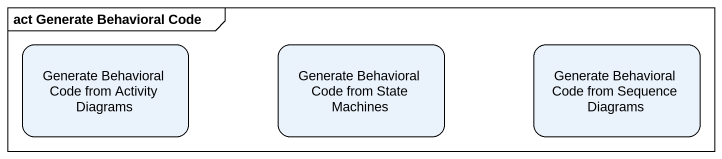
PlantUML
@startuml
mainframe act Generate Behavioral Code
hide empty description
state "Generate Behavioral Code from Activity Diagrams" as Generate_Behavioral_Code
state "Generate Behavioral Code from State Machines" as Generate_Behavioral_Code_2
state "Generate Behavioral Code from Sequence Diagrams" as Generate_Behavioral_Code_3
@enduml
